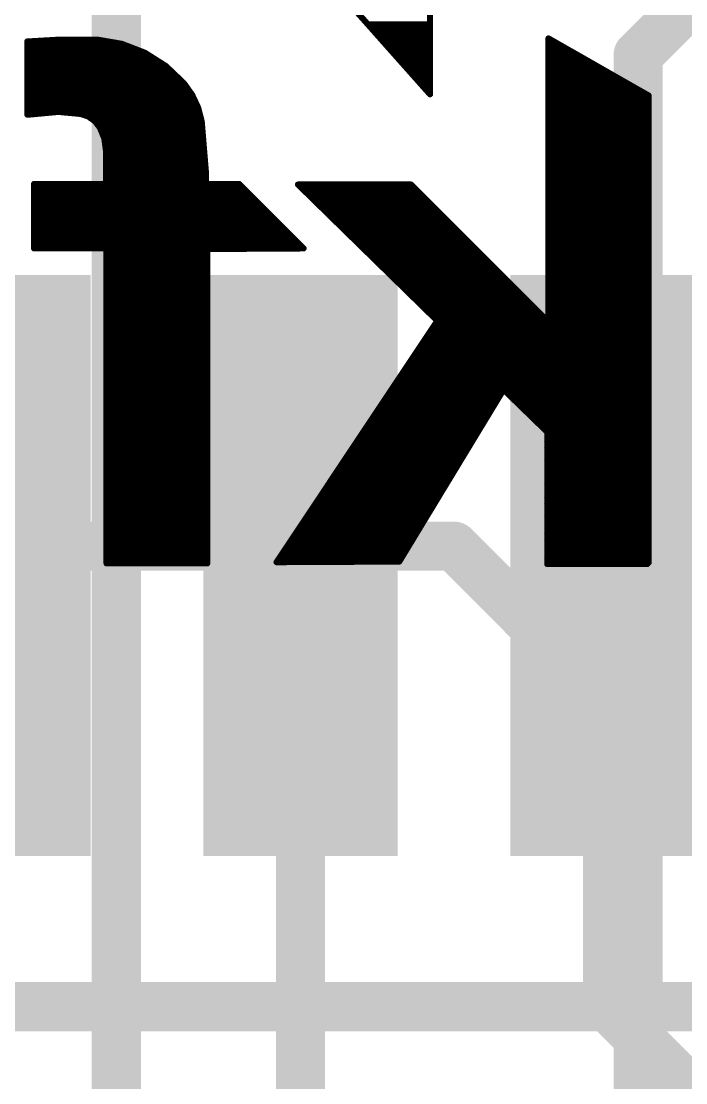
# Model space of a CAD drawing. Extents: x -98 to 45, y 0 to 29.
# Drawn here: x 27.419 to 30.169, y 14.29 to 18.682 of the extents above; entities that cross this region are included whole.
import ezdxf

# ---------------------------------------------------------------- set-up
doc = ezdxf.new("R2010")
doc.units = 0
for name, color, linetype in [('1', 12, 'CONTINUOUS'), ('16', 132, 'CONTINUOUS'), ('21', 53, 'CONTINUOUS'), ('22', 53, 'CONTINUOUS'), ('29', 253, 'CONTINUOUS'), ('31', 253, 'CONTINUOUS')]:
    doc.layers.add(name, color=color, linetype=linetype)

# ---------------------------------------------------------------- blocks, each defined once
blk = doc.blocks.new('RECT')
blk.add_solid([(-0.5, -0.5), (0.5, -0.5), (-0.5, 0.5), (0.5, 0.5)])

msp = doc.modelspace()

# ---------------------------------------------------------------- linework, layer by layer
at = {"layer": '1', "const_width": 0.2032}
for points in [[(29.21, 16.51), (15.24, 16.51)], [(35.56, 10.16), (29.21, 16.51)], [(28.575, 16.43), (28.575, 14.097)], [(29.845, 16.43), (29.845, 14.605)], [(29.845, 14.605), (31.75, 12.7)]]:
    msp.add_lwpolyline(points, dxfattribs=at)
at = {"layer": '1', "const_width": 0.1016}
for points in [[(29.2459, 16.5459, 1), (29.1741, 16.4741)], [(29.21, 16.4592, 1), (29.21, 16.5608)], [(28.6258, 16.43, 1), (28.5242, 16.43)], [(29.8958, 16.43, 1), (29.7942, 16.43)], [(29.8809, 14.6409, 1), (29.8091, 14.5691)], [(29.7942, 14.605, 1), (29.8958, 14.605)]]:
    msp.add_lwpolyline(points, format="xyb", dxfattribs=at)
at = {"layer": '16', "const_width": 0.2032}
for points in [[(34.29, 22.86), (29.972, 18.542)], [(27.813, 18.923), (27.813, 12.319)], [(29.972, 18.542), (29.972, 12.7)]]:
    msp.add_lwpolyline(points, dxfattribs=at)
at = {"layer": '16', "const_width": 0.1016}
for points in [[(30.0228, 18.542, 1), (29.9212, 18.542)], [(29.9361, 18.5779, 1), (30.0079, 18.5061)]]:
    msp.add_lwpolyline(points, format="xyb", dxfattribs=at)
at = {"layer": '21', "const_width": 0.2032}
msp.add_lwpolyline([(20.32, 14.605), (33.02, 14.605)], dxfattribs=at)
at = {"layer": '22', "const_width": 0.0254}
for points in [[(29.1109, 19.8958), (29.1109, 18.3794)], [(29.1109, 18.3794), (28.6233, 18.9281)], [(28.8536, 18.669), (29.1109, 18.669)], [(28.8761, 18.6436), (29.1109, 18.6436)], [(28.8987, 18.6182), (29.1109, 18.6182)], [(30.0152, 18.3744), (29.6012, 18.6106)], [(29.6012, 18.6106), (29.6012, 17.4371)], [(27.4472, 18.5979), (27.4447, 18.5979)], [(27.4447, 18.5979), (27.4447, 18.2956)], [(27.4447, 18.5928), (27.808, 18.5928)], [(27.4447, 18.5674), (27.8891, 18.5674)], [(27.5793, 18.6055), (27.4472, 18.5979)], [(27.7343, 18.6055), (27.5793, 18.6055)], [(27.8355, 18.5881), (27.7343, 18.6055)], [(27.9314, 18.5511), (27.8355, 18.5881)], [(28.9213, 18.5928), (29.1109, 18.5928)], [(28.9438, 18.5674), (29.1109, 18.5674)], [(29.6012, 18.5928), (29.6324, 18.5928)], [(29.6012, 18.5674), (29.6769, 18.5674)], [(27.4447, 18.542), (27.9458, 18.542)], [(28.0181, 18.4961), (27.9314, 18.5511)], [(28.9664, 18.542), (29.1109, 18.542)], [(29.6012, 18.542), (29.7214, 18.542)], [(27.4447, 18.5166), (27.9858, 18.5166)], [(27.4447, 18.4912), (28.0233, 18.4912)], [(28.0924, 18.4252), (28.0181, 18.4961)], [(28.989, 18.5166), (29.1109, 18.5166)], [(29.0115, 18.4912), (29.1109, 18.4912)], [(29.6012, 18.5166), (29.766, 18.5166)], [(29.6012, 18.4912), (29.8105, 18.4912)], [(27.4447, 18.4658), (28.0499, 18.4658)], [(27.4447, 18.4404), (28.0765, 18.4404)], [(29.0341, 18.4658), (29.1109, 18.4658)], [(29.0567, 18.4404), (29.1109, 18.4404)], [(29.6012, 18.4658), (29.855, 18.4658)], [(29.6012, 18.4404), (29.8995, 18.4404)], [(27.4447, 18.415), (28.0997, 18.415)], [(27.4447, 18.3896), (28.1178, 18.3896)], [(28.1264, 18.3775), (28.0924, 18.4252)], [(29.0793, 18.415), (29.1109, 18.415)], [(29.1018, 18.3896), (29.1109, 18.3896)], [(29.6012, 18.415), (29.944, 18.415)], [(29.6012, 18.3896), (29.9886, 18.3896)], [(27.4447, 18.3642), (28.1326, 18.3642)], [(28.1513, 18.3244), (28.1264, 18.3775)], [(29.6012, 18.3642), (30.0152, 18.3642)], [(30.0152, 16.4414), (30.0152, 18.3744)], [(27.4447, 18.3388), (28.1445, 18.3388)], [(27.4447, 18.3134), (28.1541, 18.3134)], [(27.4803, 18.2982), (27.573, 18.3068)], [(27.573, 18.3068), (27.6657, 18.2982)], [(28.1661, 18.2677), (28.1513, 18.3244)], [(29.6012, 18.3388), (30.0152, 18.3388)], [(29.6012, 18.3134), (30.0152, 18.3134)], [(27.4447, 18.2956), (27.4523, 18.2956)], [(27.4523, 18.2956), (27.4803, 18.2982)], [(27.6657, 18.2982), (27.697, 18.2875)], [(27.6955, 18.288), (28.1608, 18.288)], [(27.697, 18.2875), (27.724, 18.2683)], [(27.724, 18.2683), (27.7444, 18.2423)], [(27.7285, 18.2626), (28.1665, 18.2626)], [(28.1838, 18.0543), (28.1661, 18.2677)], [(29.6012, 18.288), (30.0152, 18.288)], [(29.6012, 18.2626), (30.0152, 18.2626)], [(27.7444, 18.2423), (27.7632, 18.1969)], [(27.7465, 18.2372), (28.1686, 18.2372)], [(29.6012, 18.2372), (30.0152, 18.2372)], [(27.757, 18.2118), (28.1707, 18.2118)], [(27.7632, 18.1969), (27.7698, 18.1483)], [(27.7646, 18.1864), (28.1728, 18.1864)], [(29.6012, 18.2118), (30.0152, 18.2118)], [(29.6012, 18.1864), (30.0152, 18.1864)], [(27.7681, 18.161), (28.175, 18.161)], [(27.7698, 18.1483), (27.7698, 18.0086)], [(27.7698, 18.1356), (28.1771, 18.1356)], [(29.6012, 18.161), (30.0152, 18.161)], [(29.6012, 18.1356), (30.0152, 18.1356)], [(27.7698, 18.1102), (28.1792, 18.1102)], [(27.7698, 18.0848), (28.1813, 18.0848)], [(29.6012, 18.1102), (30.0152, 18.1102)], [(29.6012, 18.0848), (30.0152, 18.0848)], [(27.7698, 18.0594), (28.1834, 18.0594)], [(28.1838, 18.0086), (28.1838, 18.0543)], [(29.6012, 18.0594), (30.0152, 18.0594)], [(27.7698, 18.0086), (27.4726, 18.0086)], [(27.4726, 18.0086), (27.4726, 17.7419)], [(27.7698, 18.034), (28.1838, 18.034)], [(27.7698, 18.0086), (28.1838, 18.0086)], [(28.321, 18.0086), (28.1838, 18.0086)], [(28.5877, 17.7419), (28.321, 18.0086)], [(29.0322, 18.0061), (28.5648, 18.0061)], [(28.5648, 18.0061), (29.1414, 17.4422)], [(29.6012, 17.4371), (29.0322, 18.0061)], [(29.6012, 18.034), (30.0152, 18.034)], [(29.6012, 18.0086), (30.0152, 18.0086)], [(27.4726, 17.9832), (28.3464, 17.9832)], [(27.4726, 17.9578), (28.3718, 17.9578)], [(28.5882, 17.9832), (29.0551, 17.9832)], [(28.6142, 17.9578), (29.0805, 17.9578)], [(29.6012, 17.9832), (30.0152, 17.9832)], [(29.6012, 17.9578), (30.0152, 17.9578)], [(27.4726, 17.9324), (28.3972, 17.9324)], [(27.4726, 17.907), (28.4226, 17.907)], [(28.6402, 17.9324), (29.1059, 17.9324)], [(28.6661, 17.907), (29.1313, 17.907)], [(29.6012, 17.9324), (30.0152, 17.9324)], [(29.6012, 17.907), (30.0152, 17.907)], [(27.4726, 17.8816), (28.448, 17.8816)], [(28.6921, 17.8816), (29.1567, 17.8816)], [(29.6012, 17.8816), (30.0152, 17.8816)], [(27.4726, 17.8562), (28.4734, 17.8562)], [(27.4726, 17.8308), (28.4988, 17.8308)], [(28.7181, 17.8562), (29.1821, 17.8562)], [(28.744, 17.8308), (29.2075, 17.8308)], [(29.6012, 17.8562), (30.0152, 17.8562)], [(29.6012, 17.8308), (30.0152, 17.8308)], [(27.4726, 17.8054), (28.5242, 17.8054)], [(27.4726, 17.78), (28.5496, 17.78)], [(28.77, 17.8054), (29.2329, 17.8054)], [(28.796, 17.78), (29.2583, 17.78)], [(29.6012, 17.8054), (30.0152, 17.8054)], [(29.6012, 17.78), (30.0152, 17.78)], [(27.4726, 17.7546), (28.575, 17.7546)], [(27.4726, 17.7419), (27.7724, 17.7419)], [(27.7724, 17.7419), (27.7724, 16.4389)], [(27.7724, 17.7292), (28.1889, 17.7292)], [(28.1889, 17.7394), (28.5877, 17.7419)], [(28.1889, 16.4389), (28.1889, 17.7394)], [(28.822, 17.7546), (29.2837, 17.7546)], [(28.8479, 17.7292), (29.3091, 17.7292)], [(29.6012, 17.7546), (30.0152, 17.7546)], [(29.6012, 17.7292), (30.0152, 17.7292)], [(27.7724, 17.7038), (28.1889, 17.7038)], [(28.8739, 17.7038), (29.3345, 17.7038)], [(29.6012, 17.7038), (30.0152, 17.7038)], [(27.7724, 17.6784), (28.1889, 17.6784)], [(27.7724, 17.653), (28.1889, 17.653)], [(28.8999, 17.6784), (29.3599, 17.6784)], [(28.9259, 17.653), (29.3853, 17.653)], [(29.6012, 17.6784), (30.0152, 17.6784)], [(29.6012, 17.653), (30.0152, 17.653)], [(27.7724, 17.6276), (28.1889, 17.6276)], [(27.7724, 17.6022), (28.1889, 17.6022)], [(28.9518, 17.6276), (29.4107, 17.6276)], [(28.9778, 17.6022), (29.4361, 17.6022)], [(29.6012, 17.6276), (30.0152, 17.6276)], [(29.6012, 17.6022), (30.0152, 17.6022)], [(27.7724, 17.5768), (28.1889, 17.5768)], [(29.0038, 17.5768), (29.4615, 17.5768)], [(29.6012, 17.5768), (30.0152, 17.5768)], [(27.7724, 17.5514), (28.1889, 17.5514)], [(27.7724, 17.526), (28.1889, 17.526)], [(29.0297, 17.5514), (29.4869, 17.5514)], [(29.0557, 17.526), (29.5123, 17.526)], [(29.6012, 17.5514), (30.0152, 17.5514)], [(29.6012, 17.526), (30.0152, 17.526)], [(27.7724, 17.5006), (28.1889, 17.5006)], [(27.7724, 17.4752), (28.1889, 17.4752)], [(29.0817, 17.5006), (29.5377, 17.5006)], [(29.1077, 17.4752), (29.5631, 17.4752)], [(29.6012, 17.5006), (30.0152, 17.5006)], [(29.6012, 17.4752), (30.0152, 17.4752)], [(27.7724, 17.4498), (28.1889, 17.4498)], [(27.7724, 17.4244), (28.1889, 17.4244)], [(29.1414, 17.4422), (28.4759, 16.444)], [(29.1295, 17.4244), (30.0152, 17.4244)], [(29.1336, 17.4498), (29.5885, 17.4498)], [(29.6012, 17.4498), (30.0152, 17.4498)], [(27.7724, 17.399), (28.1889, 17.399)], [(29.1126, 17.399), (30.0152, 17.399)], [(27.7724, 17.3736), (28.1889, 17.3736)], [(27.7724, 17.3482), (28.1889, 17.3482)], [(29.0787, 17.3482), (30.0152, 17.3482)], [(29.0957, 17.3736), (30.0152, 17.3736)], [(27.7724, 17.3228), (28.1889, 17.3228)], [(27.7724, 17.2974), (28.1889, 17.2974)], [(29.0449, 17.2974), (30.0152, 17.2974)], [(29.0618, 17.3228), (30.0152, 17.3228)], [(27.7724, 17.272), (28.1889, 17.272)], [(27.7724, 17.2466), (28.1889, 17.2466)], [(29.011, 17.2466), (30.0152, 17.2466)], [(29.0279, 17.272), (30.0152, 17.272)], [(27.7724, 17.2212), (28.1889, 17.2212)], [(28.9941, 17.2212), (30.0152, 17.2212)], [(27.7724, 17.1958), (28.1889, 17.1958)], [(27.7724, 17.1704), (28.1889, 17.1704)], [(28.9602, 17.1704), (30.0152, 17.1704)], [(28.9771, 17.1958), (30.0152, 17.1958)], [(27.7724, 17.145), (28.1889, 17.145)], [(27.7724, 17.1196), (28.1889, 17.1196)], [(28.9263, 17.1196), (29.3922, 17.1196)], [(28.9433, 17.145), (29.4076, 17.145)], [(28.9839, 16.4465), (29.4107, 17.1501)], [(29.4107, 17.1501), (29.4157, 17.1577)], [(29.4157, 17.1577), (29.5961, 16.9824)], [(29.4288, 17.145), (30.0152, 17.145)], [(29.4549, 17.1196), (30.0152, 17.1196)], [(27.7724, 17.0942), (28.1889, 17.0942)], [(28.9094, 17.0942), (29.3768, 17.0942)], [(29.481, 17.0942), (30.0152, 17.0942)], [(27.7724, 17.0688), (28.1889, 17.0688)], [(27.7724, 17.0434), (28.1889, 17.0434)], [(28.8755, 17.0434), (29.346, 17.0434)], [(28.8925, 17.0688), (29.3614, 17.0688)], [(29.5072, 17.0688), (30.0152, 17.0688)], [(29.5333, 17.0434), (30.0152, 17.0434)], [(27.7724, 17.018), (28.1889, 17.018)], [(27.7724, 16.9926), (28.1889, 16.9926)], [(28.8417, 16.9926), (29.3152, 16.9926)], [(28.8586, 17.018), (29.3306, 17.018)], [(29.5595, 17.018), (30.0152, 17.018)], [(29.5856, 16.9926), (30.0152, 16.9926)], [(29.5961, 16.9824), (29.5961, 16.4363)], [(27.7724, 16.9672), (28.1889, 16.9672)], [(27.7724, 16.9418), (28.1889, 16.9418)], [(28.8078, 16.9418), (29.2843, 16.9418)], [(28.8247, 16.9672), (29.2998, 16.9672)], [(29.5961, 16.9672), (30.0152, 16.9672)], [(29.5961, 16.9418), (30.0152, 16.9418)], [(27.7724, 16.9164), (28.1889, 16.9164)], [(28.7909, 16.9164), (29.2689, 16.9164)], [(29.5961, 16.9164), (30.0152, 16.9164)], [(27.7724, 16.891), (28.1889, 16.891)], [(27.7724, 16.8656), (28.1889, 16.8656)], [(28.757, 16.8656), (29.2381, 16.8656)], [(28.7739, 16.891), (29.2535, 16.891)], [(29.5961, 16.891), (30.0152, 16.891)], [(29.5961, 16.8656), (30.0152, 16.8656)], [(27.7724, 16.8402), (28.1889, 16.8402)], [(27.7724, 16.8148), (28.1889, 16.8148)], [(28.7231, 16.8148), (29.2073, 16.8148)], [(28.74, 16.8402), (29.2227, 16.8402)], [(29.5961, 16.8402), (30.0152, 16.8402)], [(29.5961, 16.8148), (30.0152, 16.8148)], [(27.7724, 16.7894), (28.1889, 16.7894)], [(27.7724, 16.764), (28.1889, 16.764)], [(28.6892, 16.764), (29.1765, 16.764)], [(28.7062, 16.7894), (29.1919, 16.7894)], [(29.5961, 16.7894), (30.0152, 16.7894)], [(29.5961, 16.764), (30.0152, 16.764)], [(27.7724, 16.7386), (28.1889, 16.7386)], [(28.6723, 16.7386), (29.1611, 16.7386)], [(29.5961, 16.7386), (30.0152, 16.7386)], [(27.7724, 16.7132), (28.1889, 16.7132)], [(27.7724, 16.6878), (28.1889, 16.6878)], [(28.6384, 16.6878), (29.1303, 16.6878)], [(28.6554, 16.7132), (29.1457, 16.7132)], [(29.5961, 16.7132), (30.0152, 16.7132)], [(29.5961, 16.6878), (30.0152, 16.6878)], [(27.7724, 16.6624), (28.1889, 16.6624)], [(27.7724, 16.637), (28.1889, 16.637)], [(28.6046, 16.637), (29.0995, 16.637)], [(28.6215, 16.6624), (29.1149, 16.6624)], [(29.5961, 16.6624), (30.0152, 16.6624)], [(29.5961, 16.637), (30.0152, 16.637)], [(27.7724, 16.6116), (28.1889, 16.6116)], [(28.5876, 16.6116), (29.084, 16.6116)], [(29.5961, 16.6116), (30.0152, 16.6116)], [(27.7724, 16.5862), (28.1889, 16.5862)], [(27.7724, 16.5608), (28.1889, 16.5608)], [(28.5538, 16.5608), (29.0532, 16.5608)], [(28.5707, 16.5862), (29.0686, 16.5862)], [(29.5961, 16.5862), (30.0152, 16.5862)], [(29.5961, 16.5608), (30.0152, 16.5608)], [(27.7724, 16.5354), (28.1889, 16.5354)], [(27.7724, 16.51), (28.1889, 16.51)], [(28.5199, 16.51), (29.0224, 16.51)], [(28.5368, 16.5354), (29.0378, 16.5354)], [(29.5961, 16.5354), (30.0152, 16.5354)], [(29.5961, 16.51), (30.0152, 16.51)], [(27.7724, 16.4846), (28.1889, 16.4846)], [(27.7724, 16.4592), (28.1889, 16.4592)], [(28.486, 16.4592), (28.9916, 16.4592)], [(28.503, 16.4846), (29.007, 16.4846)], [(29.5961, 16.4846), (30.0152, 16.4846)], [(29.5961, 16.4592), (30.0152, 16.4592)], [(27.7724, 16.4389), (28.1889, 16.4389)], [(28.4759, 16.444), (28.9839, 16.4465)], [(29.5961, 16.4363), (30.0101, 16.4363)], [(30.0101, 16.4363), (30.0152, 16.4414)]]:
    msp.add_lwpolyline(points, dxfattribs=at)
at = {"layer": '22', "const_width": 0.0127}
for points in [[(28.8536, 18.6754, 1), (28.8536, 18.6626)], [(29.1109, 18.6626, 1), (29.1109, 18.6754)], [(28.8761, 18.65, 1), (28.8761, 18.6372)], [(28.8987, 18.6246, 1), (28.8987, 18.6119)], [(29.1109, 18.6372, 1), (29.1109, 18.65)], [(29.1109, 18.6119, 1), (29.1109, 18.6246)], [(29.6043, 18.6161, 1), (29.5981, 18.6051)], [(29.6076, 18.6106, 1), (29.5949, 18.6106)], [(27.4447, 18.6043, 1), (27.4447, 18.5915)], [(27.4511, 18.5979, 1), (27.4383, 18.5979)], [(27.4447, 18.5992, 1), (27.4447, 18.5864)], [(27.4447, 18.5738, 1), (27.4447, 18.561)], [(27.4468, 18.6042, 1), (27.4476, 18.5916)], [(27.4472, 18.5915, 1), (27.4472, 18.6043)], [(27.5793, 18.6119, 1), (27.5793, 18.5991)], [(27.5797, 18.5992, 1), (27.5789, 18.6118)], [(27.7354, 18.6118, 1), (27.7332, 18.5992)], [(27.7343, 18.5991, 1), (27.7343, 18.6119)], [(27.808, 18.5864, 1), (27.808, 18.5992)], [(27.8378, 18.594, 1), (27.8332, 18.5821)], [(27.8344, 18.5818, 1), (27.8366, 18.5943)], [(27.8891, 18.561, 1), (27.8891, 18.5738)], [(28.9213, 18.5992, 1), (28.9213, 18.5864)], [(28.9438, 18.5738, 1), (28.9438, 18.561)], [(29.1109, 18.5864, 1), (29.1109, 18.5992)], [(29.1109, 18.561, 1), (29.1109, 18.5738)], [(29.6012, 18.5992, 1), (29.6012, 18.5864)], [(29.6012, 18.5738, 1), (29.6012, 18.561)], [(29.6324, 18.5864, 1), (29.6324, 18.5992)], [(29.6769, 18.561, 1), (29.6769, 18.5738)], [(27.4447, 18.5484, 1), (27.4447, 18.5357)], [(27.9348, 18.5565, 1), (27.928, 18.5458)], [(27.9291, 18.5452, 1), (27.9336, 18.5571)], [(27.9458, 18.5357, 1), (27.9458, 18.5484)], [(28.9664, 18.5484, 1), (28.9664, 18.5357)], [(29.1109, 18.5357, 1), (29.1109, 18.5484)], [(29.6012, 18.5484, 1), (29.6012, 18.5357)], [(29.7214, 18.5357, 1), (29.7214, 18.5484)], [(27.4447, 18.523, 1), (27.4447, 18.5102)], [(27.4447, 18.4976, 1), (27.4447, 18.4848)], [(27.9858, 18.5102, 1), (27.9858, 18.523)], [(28.0225, 18.5007, 1), (28.0137, 18.4915)], [(28.0147, 18.4908, 1), (28.0215, 18.5015)], [(28.0233, 18.4848, 1), (28.0233, 18.4976)], [(28.989, 18.523, 1), (28.989, 18.5102)], [(29.0115, 18.4976, 1), (29.0115, 18.4848)], [(29.1109, 18.5102, 1), (29.1109, 18.523)], [(29.1109, 18.4848, 1), (29.1109, 18.4976)], [(29.6012, 18.523, 1), (29.6012, 18.5102)], [(29.6012, 18.4976, 1), (29.6012, 18.4848)], [(29.766, 18.5102, 1), (29.766, 18.523)], [(29.8105, 18.4848, 1), (29.8105, 18.4976)], [(27.4447, 18.4722, 1), (27.4447, 18.4595)], [(27.4447, 18.4468, 1), (27.4447, 18.434)], [(28.0499, 18.4595, 1), (28.0499, 18.4722)], [(28.0765, 18.434, 1), (28.0765, 18.4468)], [(29.0341, 18.4722, 1), (29.0341, 18.4595)], [(29.0567, 18.4468, 1), (29.0567, 18.434)], [(29.1109, 18.4595, 1), (29.1109, 18.4722)], [(29.1109, 18.434, 1), (29.1109, 18.4468)], [(29.6012, 18.4468, 1), (29.6012, 18.434)], [(29.6012, 18.4722, 1), (29.6012, 18.4595)], [(29.855, 18.4595, 1), (29.855, 18.4722)], [(29.8995, 18.434, 1), (29.8995, 18.4468)], [(27.4447, 18.4214, 1), (27.4447, 18.4086)], [(27.4447, 18.396, 1), (27.4447, 18.3833)], [(28.0976, 18.4289, 1), (28.0872, 18.4215)], [(28.088, 18.4206, 1), (28.0968, 18.4298)], [(28.0997, 18.4086, 1), (28.0997, 18.4214)], [(28.1178, 18.3833, 1), (28.1178, 18.396)], [(29.0793, 18.4214, 1), (29.0793, 18.4086)], [(29.1018, 18.396, 1), (29.1018, 18.3833)], [(29.1109, 18.4086, 1), (29.1109, 18.4214)], [(29.1109, 18.3833, 1), (29.1109, 18.396)], [(29.6012, 18.4214, 1), (29.6012, 18.4086)], [(29.6012, 18.396, 1), (29.6012, 18.3833)], [(29.944, 18.4086, 1), (29.944, 18.4214)], [(29.9886, 18.3833, 1), (29.9886, 18.396)], [(27.4447, 18.3706, 1), (27.4447, 18.3578)], [(28.1322, 18.3802, 1), (28.1207, 18.3748)], [(28.1212, 18.3738, 1), (28.1316, 18.3812)], [(28.1326, 18.3578, 1), (28.1326, 18.3706)], [(29.1045, 18.3794, 1), (29.1173, 18.3794)], [(29.1062, 18.3752, 1), (29.1156, 18.3836)], [(29.6012, 18.3706, 1), (29.6012, 18.3578)], [(30.0216, 18.3744, 1), (30.0088, 18.3744)], [(30.0121, 18.3689, 1), (30.0183, 18.3799)], [(30.0152, 18.3578, 1), (30.0152, 18.3706)], [(27.4447, 18.3452, 1), (27.4447, 18.3325)], [(27.4447, 18.3198, 1), (27.4447, 18.3071)], [(27.5736, 18.3131, 1), (27.5724, 18.3005)], [(27.5736, 18.3005, 1), (27.5724, 18.3131)], [(28.1445, 18.3325, 1), (28.1445, 18.3452)], [(28.1574, 18.326, 1), (28.1451, 18.3228)], [(28.1455, 18.3217, 1), (28.157, 18.3271)], [(28.1541, 18.3071, 1), (28.1541, 18.3198)], [(29.6012, 18.3452, 1), (29.6012, 18.3325)], [(29.6012, 18.3198, 1), (29.6012, 18.3071)], [(30.0152, 18.3325, 1), (30.0152, 18.3452)], [(30.0152, 18.3071, 1), (30.0152, 18.3198)], [(27.4447, 18.302, 1), (27.4447, 18.2892)], [(27.4383, 18.2956, 1), (27.4511, 18.2956)], [(27.4517, 18.3019, 1), (27.4529, 18.2893)], [(27.4523, 18.2892, 1), (27.4523, 18.302)], [(27.4797, 18.3045, 1), (27.4809, 18.2919)], [(27.4809, 18.2919, 1), (27.4797, 18.3045)], [(27.6678, 18.3042, 1), (27.6636, 18.2922)], [(27.6651, 18.2919, 1), (27.6663, 18.3045)], [(27.6955, 18.2944, 1), (27.6955, 18.2816)], [(27.7007, 18.2927, 1), (27.6933, 18.2823)], [(27.695, 18.2815, 1), (27.6991, 18.2935)], [(27.729, 18.2723, 1), (27.719, 18.2644)], [(27.7203, 18.2632, 1), (27.7277, 18.2735)], [(27.7285, 18.269, 1), (27.7285, 18.2563)], [(28.1724, 18.2682, 1), (28.1598, 18.2672)], [(28.16, 18.2661, 1), (28.1722, 18.2693)], [(28.1608, 18.2816, 1), (28.1608, 18.2944)], [(28.1665, 18.2563, 1), (28.1665, 18.269)], [(29.6012, 18.2944, 1), (29.6012, 18.2816)], [(29.6012, 18.269, 1), (29.6012, 18.2563)], [(30.0152, 18.2816, 1), (30.0152, 18.2944)], [(30.0152, 18.2563, 1), (30.0152, 18.269)], [(27.7503, 18.2447, 1), (27.7385, 18.2399)], [(27.7394, 18.2384, 1), (27.7494, 18.2462)], [(27.7465, 18.2436, 1), (27.7465, 18.2309)], [(27.757, 18.2182, 1), (27.757, 18.2054)], [(28.1686, 18.2309, 1), (28.1686, 18.2436)], [(28.1707, 18.2054, 1), (28.1707, 18.2182)], [(29.6012, 18.2182, 1), (29.6012, 18.2054)], [(29.6012, 18.2436, 1), (29.6012, 18.2309)], [(30.0152, 18.2309, 1), (30.0152, 18.2436)], [(30.0152, 18.2054, 1), (30.0152, 18.2182)], [(27.7695, 18.1978, 1), (27.7569, 18.1961)], [(27.7573, 18.1945, 1), (27.769, 18.1994)], [(27.7646, 18.1928, 1), (27.7646, 18.1801)], [(28.1728, 18.1801, 1), (28.1728, 18.1928)], [(29.6012, 18.1928, 1), (29.6012, 18.1801)], [(30.0152, 18.1801, 1), (30.0152, 18.1928)], [(27.7681, 18.1674, 1), (27.7681, 18.1547)], [(27.7762, 18.1483, 1), (27.7634, 18.1483)], [(27.7698, 18.142, 1), (27.7698, 18.1292)], [(27.7635, 18.1474, 1), (27.7761, 18.1492)], [(28.175, 18.1547, 1), (28.175, 18.1674)], [(28.1771, 18.1292, 1), (28.1771, 18.142)], [(29.6012, 18.142, 1), (29.6012, 18.1292)], [(29.6012, 18.1674, 1), (29.6012, 18.1547)], [(30.0152, 18.1547, 1), (30.0152, 18.1674)], [(30.0152, 18.1292, 1), (30.0152, 18.142)], [(27.7698, 18.1166, 1), (27.7698, 18.1039)], [(27.7698, 18.0912, 1), (27.7698, 18.0785)], [(28.1792, 18.1039, 1), (28.1792, 18.1166)], [(28.1813, 18.0785, 1), (28.1813, 18.0912)], [(29.6012, 18.1166, 1), (29.6012, 18.1039)], [(29.6012, 18.0912, 1), (29.6012, 18.0785)], [(30.0152, 18.1039, 1), (30.0152, 18.1166)], [(30.0152, 18.0785, 1), (30.0152, 18.0912)], [(27.7698, 18.0658, 1), (27.7698, 18.053)], [(28.1902, 18.0543, 1), (28.1775, 18.0543)], [(28.1775, 18.0538, 1), (28.1901, 18.0548)], [(28.1834, 18.053, 1), (28.1834, 18.0658)], [(29.6012, 18.0658, 1), (29.6012, 18.053)], [(30.0152, 18.053, 1), (30.0152, 18.0658)], [(27.479, 18.0086, 1), (27.4662, 18.0086)], [(27.4726, 18.015, 1), (27.4726, 18.0023)], [(27.7634, 18.0086, 1), (27.7762, 18.0086)], [(27.7698, 18.0404, 1), (27.7698, 18.0277)], [(27.7698, 18.015, 1), (27.7698, 18.0023)], [(27.7698, 18.0023, 1), (27.7698, 18.015)], [(28.1838, 18.015, 1), (28.1838, 18.0023)], [(28.1775, 18.0086, 1), (28.1902, 18.0086)], [(28.1838, 18.0277, 1), (28.1838, 18.0404)], [(28.1838, 18.0023, 1), (28.1838, 18.015)], [(28.3255, 18.0131, 1), (28.3165, 18.0041)], [(28.321, 18.0023, 1), (28.321, 18.015)], [(28.5648, 18.0125, 1), (28.5648, 17.9997)], [(28.5692, 18.0106, 1), (28.5604, 18.0016)], [(29.0367, 18.0106, 1), (29.0277, 18.0016)], [(29.0322, 17.9997, 1), (29.0322, 18.0125)], [(29.6012, 18.0404, 1), (29.6012, 18.0277)], [(29.6012, 18.015, 1), (29.6012, 18.0023)], [(30.0152, 18.0277, 1), (30.0152, 18.0404)], [(30.0152, 18.0023, 1), (30.0152, 18.015)], [(27.4726, 17.9896, 1), (27.4726, 17.9768)], [(27.4726, 17.9642, 1), (27.4726, 17.9515)], [(28.3464, 17.9768, 1), (28.3464, 17.9896)], [(28.3718, 17.9515, 1), (28.3718, 17.9642)], [(28.5882, 17.9896, 1), (28.5882, 17.9768)], [(28.6142, 17.9642, 1), (28.6142, 17.9515)], [(29.0551, 17.9768, 1), (29.0551, 17.9896)], [(29.0805, 17.9515, 1), (29.0805, 17.9642)], [(29.6012, 17.9896, 1), (29.6012, 17.9768)], [(29.6012, 17.9642, 1), (29.6012, 17.9515)], [(30.0152, 17.9768, 1), (30.0152, 17.9896)], [(30.0152, 17.9515, 1), (30.0152, 17.9642)], [(27.4726, 17.9134, 1), (27.4726, 17.9006)], [(27.4726, 17.9388, 1), (27.4726, 17.9261)], [(28.3972, 17.9261, 1), (28.3972, 17.9388)], [(28.4226, 17.9006, 1), (28.4226, 17.9134)], [(28.6402, 17.9388, 1), (28.6402, 17.9261)], [(28.6661, 17.9134, 1), (28.6661, 17.9006)], [(29.1059, 17.9261, 1), (29.1059, 17.9388)], [(29.1313, 17.9006, 1), (29.1313, 17.9134)], [(29.6012, 17.9134, 1), (29.6012, 17.9006)], [(29.6012, 17.9388, 1), (29.6012, 17.9261)], [(30.0152, 17.9261, 1), (30.0152, 17.9388)], [(30.0152, 17.9006, 1), (30.0152, 17.9134)], [(27.4726, 17.888, 1), (27.4726, 17.8753)], [(28.448, 17.8753, 1), (28.448, 17.888)], [(28.6921, 17.888, 1), (28.6921, 17.8753)], [(29.1567, 17.8753, 1), (29.1567, 17.888)], [(29.6012, 17.888, 1), (29.6012, 17.8753)], [(30.0152, 17.8753, 1), (30.0152, 17.888)], [(27.4726, 17.8626, 1), (27.4726, 17.8498)], [(27.4726, 17.8372, 1), (27.4726, 17.8244)], [(28.4734, 17.8498, 1), (28.4734, 17.8626)], [(28.4988, 17.8244, 1), (28.4988, 17.8372)], [(28.7181, 17.8626, 1), (28.7181, 17.8498)], [(28.744, 17.8372, 1), (28.744, 17.8244)], [(29.1821, 17.8498, 1), (29.1821, 17.8626)], [(29.2075, 17.8244, 1), (29.2075, 17.8372)], [(29.6012, 17.8626, 1), (29.6012, 17.8498)], [(29.6012, 17.8372, 1), (29.6012, 17.8244)], [(30.0152, 17.8498, 1), (30.0152, 17.8626)], [(30.0152, 17.8244, 1), (30.0152, 17.8372)], [(27.4726, 17.7864, 1), (27.4726, 17.7736)], [(27.4726, 17.8118, 1), (27.4726, 17.7991)], [(28.5242, 17.7991, 1), (28.5242, 17.8118)], [(28.5496, 17.7736, 1), (28.5496, 17.7864)], [(28.77, 17.8118, 1), (28.77, 17.7991)], [(28.796, 17.7864, 1), (28.796, 17.7736)], [(29.2329, 17.7991, 1), (29.2329, 17.8118)], [(29.2583, 17.7736, 1), (29.2583, 17.7864)], [(29.6012, 17.7864, 1), (29.6012, 17.7736)], [(29.6012, 17.8118, 1), (29.6012, 17.7991)], [(30.0152, 17.7991, 1), (30.0152, 17.8118)], [(30.0152, 17.7736, 1), (30.0152, 17.7864)], [(27.4726, 17.761, 1), (27.4726, 17.7482)], [(27.4726, 17.7483, 1), (27.4726, 17.7355)], [(27.4662, 17.7419, 1), (27.479, 17.7419)], [(27.7788, 17.7419, 1), (27.766, 17.7419)], [(27.7724, 17.7356, 1), (27.7724, 17.7229)], [(27.7724, 17.7355, 1), (27.7724, 17.7483)], [(28.1953, 17.7394, 1), (28.1825, 17.7394)], [(28.1889, 17.7457, 1), (28.1889, 17.7331)], [(28.1889, 17.7229, 1), (28.1889, 17.7356)], [(28.575, 17.7482, 1), (28.575, 17.761)], [(28.5832, 17.7374, 1), (28.5922, 17.7464)], [(28.5877, 17.7356, 1), (28.5877, 17.7482)], [(28.822, 17.761, 1), (28.822, 17.7482)], [(28.8479, 17.7356, 1), (28.8479, 17.7229)], [(29.2837, 17.7482, 1), (29.2837, 17.761)], [(29.3091, 17.7229, 1), (29.3091, 17.7356)], [(29.6012, 17.761, 1), (29.6012, 17.7482)], [(29.6012, 17.7356, 1), (29.6012, 17.7229)], [(30.0152, 17.7482, 1), (30.0152, 17.761)], [(30.0152, 17.7229, 1), (30.0152, 17.7356)], [(27.7724, 17.7102, 1), (27.7724, 17.6974)], [(28.1889, 17.6974, 1), (28.1889, 17.7102)], [(28.8739, 17.7102, 1), (28.8739, 17.6974)], [(29.3345, 17.6974, 1), (29.3345, 17.7102)], [(29.6012, 17.7102, 1), (29.6012, 17.6974)], [(30.0152, 17.6974, 1), (30.0152, 17.7102)], [(27.7724, 17.6848, 1), (27.7724, 17.672)], [(27.7724, 17.6594, 1), (27.7724, 17.6467)], [(28.1889, 17.672, 1), (28.1889, 17.6848)], [(28.1889, 17.6467, 1), (28.1889, 17.6594)], [(28.8999, 17.6848, 1), (28.8999, 17.672)], [(28.9259, 17.6594, 1), (28.9259, 17.6467)], [(29.3599, 17.672, 1), (29.3599, 17.6848)], [(29.3853, 17.6467, 1), (29.3853, 17.6594)], [(29.6012, 17.6848, 1), (29.6012, 17.672)], [(29.6012, 17.6594, 1), (29.6012, 17.6467)], [(30.0152, 17.672, 1), (30.0152, 17.6848)], [(30.0152, 17.6467, 1), (30.0152, 17.6594)], [(27.7724, 17.634, 1), (27.7724, 17.6212)], [(27.7724, 17.6086, 1), (27.7724, 17.5958)], [(28.1889, 17.6212, 1), (28.1889, 17.634)], [(28.1889, 17.5958, 1), (28.1889, 17.6086)], [(28.9518, 17.634, 1), (28.9518, 17.6212)], [(28.9778, 17.6086, 1), (28.9778, 17.5958)], [(29.4107, 17.6212, 1), (29.4107, 17.634)], [(29.4361, 17.5958, 1), (29.4361, 17.6086)], [(29.6012, 17.634, 1), (29.6012, 17.6212)], [(29.6012, 17.6086, 1), (29.6012, 17.5958)], [(30.0152, 17.6212, 1), (30.0152, 17.634)], [(30.0152, 17.5958, 1), (30.0152, 17.6086)], [(27.7724, 17.5832, 1), (27.7724, 17.5705)], [(28.1889, 17.5705, 1), (28.1889, 17.5832)], [(29.0038, 17.5832, 1), (29.0038, 17.5705)], [(29.4615, 17.5705, 1), (29.4615, 17.5832)], [(29.6012, 17.5832, 1), (29.6012, 17.5705)], [(30.0152, 17.5705, 1), (30.0152, 17.5832)], [(27.7724, 17.5578, 1), (27.7724, 17.545)], [(27.7724, 17.5324, 1), (27.7724, 17.5196)], [(28.1889, 17.545, 1), (28.1889, 17.5578)], [(28.1889, 17.5196, 1), (28.1889, 17.5324)], [(29.0297, 17.5578, 1), (29.0297, 17.545)], [(29.0557, 17.5324, 1), (29.0557, 17.5196)], [(29.4869, 17.545, 1), (29.4869, 17.5578)], [(29.5123, 17.5196, 1), (29.5123, 17.5324)], [(29.6012, 17.5578, 1), (29.6012, 17.545)], [(29.6012, 17.5324, 1), (29.6012, 17.5196)], [(30.0152, 17.545, 1), (30.0152, 17.5578)], [(30.0152, 17.5196, 1), (30.0152, 17.5324)], [(27.7724, 17.507, 1), (27.7724, 17.4943)], [(27.7724, 17.4816, 1), (27.7724, 17.4688)], [(28.1889, 17.4943, 1), (28.1889, 17.507)], [(28.1889, 17.4688, 1), (28.1889, 17.4816)], [(29.0817, 17.507, 1), (29.0817, 17.4943)], [(29.1077, 17.4816, 1), (29.1077, 17.4688)], [(29.5377, 17.4943, 1), (29.5377, 17.507)], [(29.5631, 17.4688, 1), (29.5631, 17.4816)], [(29.6012, 17.4816, 1), (29.6012, 17.4688)], [(29.6012, 17.507, 1), (29.6012, 17.4943)], [(30.0152, 17.4943, 1), (30.0152, 17.507)], [(30.0152, 17.4688, 1), (30.0152, 17.4816)], [(27.7724, 17.4562, 1), (27.7724, 17.4434)], [(27.7724, 17.4308, 1), (27.7724, 17.4181)], [(28.1889, 17.4434, 1), (28.1889, 17.4562)], [(28.1889, 17.4181, 1), (28.1889, 17.4308)], [(29.1295, 17.4308, 1), (29.1295, 17.4181)], [(29.1336, 17.4562, 1), (29.1336, 17.4434)], [(29.1467, 17.4387, 1), (29.1361, 17.4457)], [(29.137, 17.4377, 1), (29.1458, 17.4467)], [(29.5885, 17.4434, 1), (29.5885, 17.4562)], [(29.6012, 17.4562, 1), (29.6012, 17.4434)], [(29.5949, 17.4371, 1), (29.6076, 17.4371)], [(29.5967, 17.4326, 1), (29.6057, 17.4416)], [(30.0152, 17.4434, 1), (30.0152, 17.4562)], [(30.0152, 17.4181, 1), (30.0152, 17.4308)], [(27.7724, 17.4054, 1), (27.7724, 17.3926)], [(28.1889, 17.3926, 1), (28.1889, 17.4054)], [(29.1126, 17.4054, 1), (29.1126, 17.3926)], [(30.0152, 17.3926, 1), (30.0152, 17.4054)], [(27.7724, 17.38, 1), (27.7724, 17.3672)], [(27.7724, 17.3546, 1), (27.7724, 17.3419)], [(28.1889, 17.3672, 1), (28.1889, 17.38)], [(28.1889, 17.3419, 1), (28.1889, 17.3546)], [(29.0787, 17.3546, 1), (29.0787, 17.3419)], [(29.0957, 17.38, 1), (29.0957, 17.3672)], [(30.0152, 17.3672, 1), (30.0152, 17.38)], [(30.0152, 17.3419, 1), (30.0152, 17.3546)], [(27.7724, 17.3292, 1), (27.7724, 17.3164)], [(27.7724, 17.3038, 1), (27.7724, 17.291)], [(28.1889, 17.3164, 1), (28.1889, 17.3292)], [(28.1889, 17.291, 1), (28.1889, 17.3038)], [(29.0449, 17.3038, 1), (29.0449, 17.291)], [(29.0618, 17.3292, 1), (29.0618, 17.3164)], [(30.0152, 17.3164, 1), (30.0152, 17.3292)], [(30.0152, 17.291, 1), (30.0152, 17.3038)], [(27.7724, 17.2784, 1), (27.7724, 17.2657)], [(27.7724, 17.253, 1), (27.7724, 17.2402)], [(28.1889, 17.2657, 1), (28.1889, 17.2784)], [(28.1889, 17.2402, 1), (28.1889, 17.253)], [(29.011, 17.253, 1), (29.011, 17.2402)], [(29.0279, 17.2784, 1), (29.0279, 17.2657)], [(30.0152, 17.2657, 1), (30.0152, 17.2784)], [(30.0152, 17.2402, 1), (30.0152, 17.253)], [(27.7724, 17.2276, 1), (27.7724, 17.2148)], [(28.1889, 17.2148, 1), (28.1889, 17.2276)], [(28.9941, 17.2276, 1), (28.9941, 17.2148)], [(30.0152, 17.2148, 1), (30.0152, 17.2276)], [(27.7724, 17.2022, 1), (27.7724, 17.1895)], [(27.7724, 17.1768, 1), (27.7724, 17.164)], [(28.1889, 17.1895, 1), (28.1889, 17.2022)], [(28.1889, 17.164, 1), (28.1889, 17.1768)], [(28.9602, 17.1768, 1), (28.9602, 17.164)], [(28.9771, 17.2022, 1), (28.9771, 17.1895)], [(30.0152, 17.1895, 1), (30.0152, 17.2022)], [(30.0152, 17.164, 1), (30.0152, 17.1768)], [(27.7724, 17.1514, 1), (27.7724, 17.1386)], [(27.7724, 17.126, 1), (27.7724, 17.1133)], [(28.1889, 17.1386, 1), (28.1889, 17.1514)], [(28.1889, 17.1133, 1), (28.1889, 17.126)], [(28.9263, 17.126, 1), (28.9263, 17.1133)], [(28.9433, 17.1514, 1), (28.9433, 17.1386)], [(29.3922, 17.1133, 1), (29.3922, 17.126)], [(29.4054, 17.1536, 1), (29.416, 17.1466)], [(29.4161, 17.1468, 1), (29.4053, 17.1534)], [(29.4076, 17.1386, 1), (29.4076, 17.1514)], [(29.4201, 17.1623, 1), (29.4113, 17.1531)], [(29.421, 17.1542, 1), (29.4104, 17.1612)], [(29.4288, 17.1514, 1), (29.4288, 17.1386)], [(29.4549, 17.126, 1), (29.4549, 17.1133)], [(30.0152, 17.1386, 1), (30.0152, 17.1514)], [(30.0152, 17.1133, 1), (30.0152, 17.126)], [(27.7724, 17.1006, 1), (27.7724, 17.0878)], [(28.1889, 17.0878, 1), (28.1889, 17.1006)], [(28.9094, 17.1006, 1), (28.9094, 17.0878)], [(29.3768, 17.0878, 1), (29.3768, 17.1006)], [(29.481, 17.1006, 1), (29.481, 17.0878)], [(30.0152, 17.0878, 1), (30.0152, 17.1006)], [(27.7724, 17.0752, 1), (27.7724, 17.0624)], [(27.7724, 17.0498, 1), (27.7724, 17.0371)], [(28.1889, 17.0624, 1), (28.1889, 17.0752)], [(28.1889, 17.0371, 1), (28.1889, 17.0498)], [(28.8755, 17.0498, 1), (28.8755, 17.0371)], [(28.8925, 17.0752, 1), (28.8925, 17.0624)], [(29.346, 17.0371, 1), (29.346, 17.0498)], [(29.3614, 17.0624, 1), (29.3614, 17.0752)], [(29.5072, 17.0752, 1), (29.5072, 17.0624)], [(29.5333, 17.0498, 1), (29.5333, 17.0371)], [(30.0152, 17.0624, 1), (30.0152, 17.0752)], [(30.0152, 17.0371, 1), (30.0152, 17.0498)], [(27.7724, 17.0244, 1), (27.7724, 17.0116)], [(27.7724, 16.999, 1), (27.7724, 16.9862)], [(28.1889, 17.0116, 1), (28.1889, 17.0244)], [(28.1889, 16.9862, 1), (28.1889, 16.999)], [(28.8417, 16.999, 1), (28.8417, 16.9862)], [(28.8586, 17.0244, 1), (28.8586, 17.0116)], [(29.3152, 16.9862, 1), (29.3152, 16.999)], [(29.3306, 17.0116, 1), (29.3306, 17.0244)], [(29.5595, 17.0244, 1), (29.5595, 17.0116)], [(29.5856, 16.999, 1), (29.5856, 16.9862)], [(29.6025, 16.9824, 1), (29.5897, 16.9824)], [(30.0152, 17.0116, 1), (30.0152, 17.0244)], [(30.0152, 16.9862, 1), (30.0152, 16.999)], [(27.7724, 16.9736, 1), (27.7724, 16.9609)], [(27.7724, 16.9482, 1), (27.7724, 16.9354)], [(28.1889, 16.9609, 1), (28.1889, 16.9736)], [(28.1889, 16.9354, 1), (28.1889, 16.9482)], [(28.8078, 16.9482, 1), (28.8078, 16.9354)], [(28.8247, 16.9736, 1), (28.8247, 16.9609)], [(29.2843, 16.9354, 1), (29.2843, 16.9482)], [(29.2998, 16.9609, 1), (29.2998, 16.9736)], [(29.5961, 16.9482, 1), (29.5961, 16.9354)], [(29.5961, 16.9736, 1), (29.5961, 16.9609)], [(29.5917, 16.9778, 1), (29.6005, 16.987)], [(30.0152, 16.9609, 1), (30.0152, 16.9736)], [(30.0152, 16.9354, 1), (30.0152, 16.9482)], [(27.7724, 16.9228, 1), (27.7724, 16.91)], [(28.1889, 16.91, 1), (28.1889, 16.9228)], [(28.7909, 16.9228, 1), (28.7909, 16.91)], [(29.2689, 16.91, 1), (29.2689, 16.9228)], [(29.5961, 16.9228, 1), (29.5961, 16.91)], [(30.0152, 16.91, 1), (30.0152, 16.9228)], [(27.7724, 16.8974, 1), (27.7724, 16.8847)], [(27.7724, 16.872, 1), (27.7724, 16.8592)], [(28.1889, 16.8847, 1), (28.1889, 16.8974)], [(28.1889, 16.8592, 1), (28.1889, 16.872)], [(28.757, 16.872, 1), (28.757, 16.8592)], [(28.7739, 16.8974, 1), (28.7739, 16.8847)], [(29.2381, 16.8592, 1), (29.2381, 16.872)], [(29.2535, 16.8847, 1), (29.2535, 16.8974)], [(29.5961, 16.872, 1), (29.5961, 16.8592)], [(29.5961, 16.8974, 1), (29.5961, 16.8847)], [(30.0152, 16.8847, 1), (30.0152, 16.8974)], [(30.0152, 16.8592, 1), (30.0152, 16.872)], [(27.7724, 16.8466, 1), (27.7724, 16.8338)], [(27.7724, 16.8212, 1), (27.7724, 16.8085)], [(28.1889, 16.8338, 1), (28.1889, 16.8466)], [(28.1889, 16.8085, 1), (28.1889, 16.8212)], [(28.7231, 16.8212, 1), (28.7231, 16.8085)], [(28.74, 16.8466, 1), (28.74, 16.8338)], [(29.2073, 16.8085, 1), (29.2073, 16.8212)], [(29.2227, 16.8338, 1), (29.2227, 16.8466)], [(29.5961, 16.8466, 1), (29.5961, 16.8338)], [(29.5961, 16.8212, 1), (29.5961, 16.8085)], [(30.0152, 16.8338, 1), (30.0152, 16.8466)], [(30.0152, 16.8085, 1), (30.0152, 16.8212)], [(27.7724, 16.7958, 1), (27.7724, 16.783)], [(27.7724, 16.7704, 1), (27.7724, 16.7576)], [(28.1889, 16.783, 1), (28.1889, 16.7958)], [(28.1889, 16.7576, 1), (28.1889, 16.7704)], [(28.6892, 16.7704, 1), (28.6892, 16.7576)], [(28.7062, 16.7958, 1), (28.7062, 16.783)], [(29.1765, 16.7576, 1), (29.1765, 16.7704)], [(29.1919, 16.783, 1), (29.1919, 16.7958)], [(29.5961, 16.7958, 1), (29.5961, 16.783)], [(29.5961, 16.7704, 1), (29.5961, 16.7576)], [(30.0152, 16.783, 1), (30.0152, 16.7958)], [(30.0152, 16.7576, 1), (30.0152, 16.7704)], [(27.7724, 16.745, 1), (27.7724, 16.7323)], [(28.1889, 16.7323, 1), (28.1889, 16.745)], [(28.6723, 16.745, 1), (28.6723, 16.7323)], [(29.1611, 16.7323, 1), (29.1611, 16.745)], [(29.5961, 16.745, 1), (29.5961, 16.7323)], [(30.0152, 16.7323, 1), (30.0152, 16.745)], [(27.7724, 16.7196, 1), (27.7724, 16.7068)], [(27.7724, 16.6942, 1), (27.7724, 16.6814)], [(28.1889, 16.7068, 1), (28.1889, 16.7196)], [(28.1889, 16.6814, 1), (28.1889, 16.6942)], [(28.6384, 16.6942, 1), (28.6384, 16.6814)], [(28.6554, 16.7196, 1), (28.6554, 16.7068)], [(29.1303, 16.6814, 1), (29.1303, 16.6942)], [(29.1457, 16.7068, 1), (29.1457, 16.7196)], [(29.5961, 16.7196, 1), (29.5961, 16.7068)], [(29.5961, 16.6942, 1), (29.5961, 16.6814)], [(30.0152, 16.7068, 1), (30.0152, 16.7196)], [(30.0152, 16.6814, 1), (30.0152, 16.6942)], [(27.7724, 16.6688, 1), (27.7724, 16.6561)], [(27.7724, 16.6434, 1), (27.7724, 16.6306)], [(28.1889, 16.6561, 1), (28.1889, 16.6688)], [(28.1889, 16.6306, 1), (28.1889, 16.6434)], [(28.6046, 16.6434, 1), (28.6046, 16.6306)], [(28.6215, 16.6688, 1), (28.6215, 16.6561)], [(29.0995, 16.6306, 1), (29.0995, 16.6434)], [(29.1149, 16.6561, 1), (29.1149, 16.6688)], [(29.5961, 16.6434, 1), (29.5961, 16.6306)], [(29.5961, 16.6688, 1), (29.5961, 16.6561)], [(30.0152, 16.6561, 1), (30.0152, 16.6688)], [(30.0152, 16.6306, 1), (30.0152, 16.6434)], [(27.7724, 16.618, 1), (27.7724, 16.6052)], [(28.1889, 16.6052, 1), (28.1889, 16.618)], [(28.5876, 16.618, 1), (28.5876, 16.6052)], [(29.084, 16.6052, 1), (29.084, 16.618)], [(29.5961, 16.618, 1), (29.5961, 16.6052)], [(30.0152, 16.6052, 1), (30.0152, 16.618)], [(27.7724, 16.5926, 1), (27.7724, 16.5799)], [(27.7724, 16.5672, 1), (27.7724, 16.5544)], [(28.1889, 16.5799, 1), (28.1889, 16.5926)], [(28.1889, 16.5544, 1), (28.1889, 16.5672)], [(28.5538, 16.5672, 1), (28.5538, 16.5544)], [(28.5707, 16.5926, 1), (28.5707, 16.5799)], [(29.0532, 16.5544, 1), (29.0532, 16.5672)], [(29.0686, 16.5799, 1), (29.0686, 16.5926)], [(29.5961, 16.5672, 1), (29.5961, 16.5544)], [(29.5961, 16.5926, 1), (29.5961, 16.5799)], [(30.0152, 16.5799, 1), (30.0152, 16.5926)], [(30.0152, 16.5544, 1), (30.0152, 16.5672)], [(27.7724, 16.5418, 1), (27.7724, 16.529)], [(27.7724, 16.5164, 1), (27.7724, 16.5037)], [(28.1889, 16.529, 1), (28.1889, 16.5418)], [(28.1889, 16.5037, 1), (28.1889, 16.5164)], [(28.5199, 16.5164, 1), (28.5199, 16.5037)], [(28.5368, 16.5418, 1), (28.5368, 16.529)], [(29.0224, 16.5037, 1), (29.0224, 16.5164)], [(29.0378, 16.529, 1), (29.0378, 16.5418)], [(29.5961, 16.5418, 1), (29.5961, 16.529)], [(29.5961, 16.5164, 1), (29.5961, 16.5037)], [(30.0152, 16.529, 1), (30.0152, 16.5418)], [(30.0152, 16.5037, 1), (30.0152, 16.5164)], [(27.7724, 16.491, 1), (27.7724, 16.4782)], [(27.7724, 16.4656, 1), (27.7724, 16.4528)], [(28.1889, 16.4782, 1), (28.1889, 16.491)], [(28.1889, 16.4528, 1), (28.1889, 16.4656)], [(28.486, 16.4656, 1), (28.486, 16.4528)], [(28.503, 16.491, 1), (28.503, 16.4782)], [(28.9916, 16.4528, 1), (28.9916, 16.4656)], [(29.007, 16.4782, 1), (29.007, 16.491)], [(29.5961, 16.491, 1), (29.5961, 16.4782)], [(29.5961, 16.4656, 1), (29.5961, 16.4528)], [(30.0152, 16.4782, 1), (30.0152, 16.491)], [(30.0152, 16.4528, 1), (30.0152, 16.4656)], [(27.766, 16.4389, 1), (27.7788, 16.4389)], [(27.7724, 16.4453, 1), (27.7724, 16.4325)], [(28.1825, 16.4389, 1), (28.1953, 16.4389)], [(28.1889, 16.4325, 1), (28.1889, 16.4453)], [(28.4759, 16.4503, 1), (28.4759, 16.4377)], [(28.4706, 16.4475, 1), (28.4812, 16.4405)], [(28.9785, 16.4498, 1), (28.9893, 16.4432)], [(28.9839, 16.4402, 1), (28.9839, 16.4528)], [(29.5961, 16.4427, 1), (29.5961, 16.4299)], [(29.5897, 16.4363, 1), (29.6025, 16.4363)], [(30.0056, 16.4408, 1), (30.0146, 16.4318)], [(30.0088, 16.4414, 1), (30.0216, 16.4414)], [(30.0101, 16.4299, 1), (30.0101, 16.4427)], [(30.0197, 16.4369, 1), (30.0107, 16.4459)]]:
    msp.add_lwpolyline(points, format="xyb", dxfattribs=at)

# ---------------------------------------------------------------- block references
at = {"layer": '1', "xscale": 0.6, "yscale": 2.2}
for p in [(27.305, 16.43), (28.575, 16.43), (29.845, 16.43)]:
    msp.add_blockref('RECT', p, dxfattribs=at)
at = {"layer": '29', "xscale": 0.8032, "yscale": 2.4032}
for p in [(27.305, 16.43), (28.575, 16.43), (29.845, 16.43)]:
    msp.add_blockref('RECT', p, dxfattribs=at)
at = {"layer": '31', "xscale": 0.6, "yscale": 2.2}
for p in [(27.305, 16.43), (28.575, 16.43), (29.845, 16.43)]:
    msp.add_blockref('RECT', p, dxfattribs=at)

doc.saveas('drawing.dxf')
